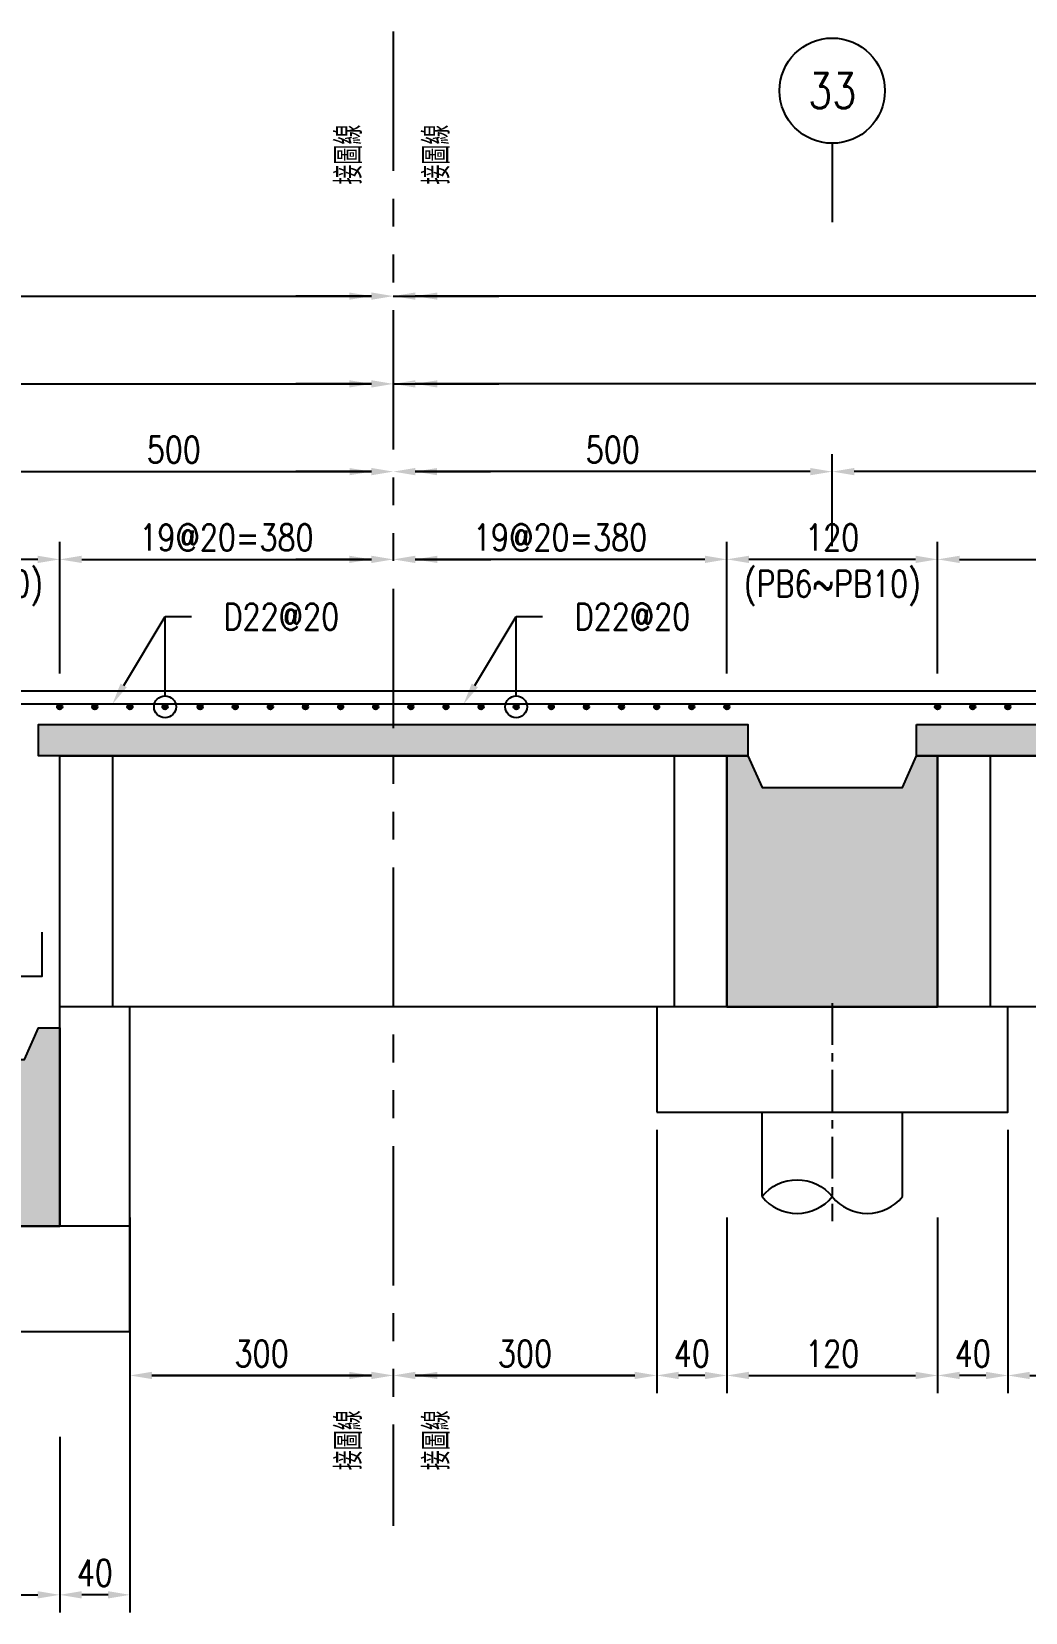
# Model space of a CAD drawing. Extents: x -791 to 13121, y -31587 to 2944.
# Drawn here: x 9568 to 10134, y -21065 to -20164 of the extents above; entities that cross this region are included whole.
import ezdxf
from ezdxf import colors
from ezdxf.entities.mleader import LeaderData, LeaderLine
from ezdxf.enums import TextEntityAlignment as Align
from ezdxf.math import Vec2, Vec3

# ---------------------------------------------------------------- set-up
doc = ezdxf.new("R2010")
doc.units = 0
doc.header["$LTSCALE"] = 0.05
doc.linetypes.add('CENTER', pattern=[50.8, 31.75, -6.35, 6.35, -6.35])
doc.linetypes.add('PHANTOM', pattern=[63.5, 31.75, -6.35, 6.35, -6.35, 6.35, -6.35])
doc.layers.get('0').update_dxf_attribs({"linetype": 'CONTINUOUS'})
doc.layers.get('Defpoints').update_dxf_attribs({"linetype": 'CONTINUOUS'})
for name, color, linetype in [('HB_0', 7, 'CONTINUOUS'), ('HB_DIM', 1, 'CONTINUOUS'), ('HB_ReBar', 3, 'CONTINUOUS'), ('HB_SYMBOLS', 7, 'CONTINUOUS'), ('HB_TXT_CTEXT', 2, 'CONTINUOUS'), ('底圖', 7, 'CONTINUOUS'), ('預鑄梁', 4, 'CONTINUOUS'), ('預鑄版_HATCH', 253, 'CONTINUOUS')]:
    doc.layers.add(name, color=color, linetype=linetype)
doc.styles.get("Standard").update_dxf_attribs({"font": 'ROMANS.shx', "width": 0.8, "bigfont": 'lchinap.shx'})
doc.dimstyles.new('50cm', dxfattribs={"dimscale": 5, "dimtxt": 3, "dimasz": 2.5, "dimexe": 2, "dimexo": 2, "dimgap": 1, "dimtad": 1, "dimdsep": 46, "dimtxsty": 'Standard', "dimcen": 0, "dimclrt": 2, "dimadec": 0, "dimazin": 0, "dimtfac": 1, "dimtix": 1, "dimtmove": 2, "dimatfit": 3, "dimfxl": 0, "dimtolj": 1, "dimtzin": 0, "dimarcsym": 0})

# ---------------------------------------------------------------- blocks, each defined once
blk = doc.blocks.new('預鑄樁帽2x2')
at = {"layer": 'HB_0'}
blk.add_lwpolyline([(-100, 0), (100, 0), (100, 60), (-100, 60)], close=True, dxfattribs=at)
blk = doc.blocks.new('PS57')
at = {"layer": '預鑄版_HATCH', "linetype": 'Continuous'}
h = blk.add_hatch(color=256, dxfattribs=at)
h.dxf.hatch_style = 2
h.paths.add_polyline_path([(0, 18), (404, 18), (404, 0), (0, 0)])
at = {"layer": 'HB_0', "color": 7, "linetype": 'Continuous'}
blk.add_lwpolyline([(0, 18), (404, 18), (404, 0), (0, 0)], close=True, dxfattribs=at)
blk = doc.blocks.new('gr_t')
at = {"layer": 'HB_SYMBOLS', "color": 4, "linetype": 'Continuous'}
blk.add_line((0, -6), (0, -15), dxfattribs=at)
blk.add_circle((0, 0), 6, dxfattribs=at)
at = {"layer": 'HB_SYMBOLS', "color": 4, "linetype": 'Continuous', "width": 0.8}
blk.add_attdef('A', text='', height=4.5, dxfattribs=at).set_placement((0, 0), align=Align.MIDDLE)
blk = doc.blocks.new('*D2085')
at = {"layer": 'Defpoints', "color": 0}
for p in [(690, 255), (310, 180), (690, 180)]:
    blk.add_point(p, dxfattribs=at)
at = {"layer": 'HB_DIM', "color": 0, "lineweight": -2}
for p, q in [((310, 190), (310, 265)), ((690, 190), (690, 265)), ((322.5, 255), (677.5, 255))]:
    blk.add_line(p, q, dxfattribs=at)
at = {"layer": 'HB_DIM', "color": 0}
for points in [[(322.5, 257.08), (322.5, 252.92), (310, 255)], [(677.5, 257.08), (677.5, 252.92), (690, 255)]]:
    blk.add_solid(points, dxfattribs=at)
at = {"layer": 'HB_DIM', "color": 2, "insert": (500, 267.5), "char_height": 15, "attachment_point": 5}
blk.add_mtext('\\A1;19@20=380', dxfattribs=at)
blk = doc.blocks.new('ReBarPoint')
at = {"layer": 'HB_0'}
h = blk.add_hatch(color=0, dxfattribs=at)
h.dxf.hatch_style = 1
edge = h.paths.add_edge_path()
edge.add_arc((0, 0), 1.5, 0, 360)
at = {"layer": 'HB_ReBar', "color": 0}
blk.add_circle((0, 0), 1.5, dxfattribs=at)
blk = doc.blocks.new('*D2086')
at = {"layer": 'Defpoints', "color": 0}
for p in [(350, -110), (650, -110), (650, -210)]:
    blk.add_point(p, dxfattribs=at)
at = {"layer": 'HB_DIM', "color": 0, "lineweight": -2}
for p, q in [((350, -120), (350, -220)), ((650, -120), (650, -220)), ((362.5, -210), (637.5, -210))]:
    blk.add_line(p, q, dxfattribs=at)
at = {"layer": 'HB_DIM', "color": 0}
for points in [[(362.5, -207.92), (362.5, -212.08), (350, -210)], [(637.5, -207.92), (637.5, -212.08), (650, -210)]]:
    blk.add_solid(points, dxfattribs=at)
at = {"layer": 'HB_DIM', "color": 2, "insert": (500, -197.5), "char_height": 15, "attachment_point": 5}
blk.add_mtext('\\A1;300', dxfattribs=at)
blk = doc.blocks.new('PB7')
at = {"layer": 'HB_0'}
h = blk.add_hatch(color=253, dxfattribs=at)
h.dxf.hatch_style = 1
h.paths.add_polyline_path([(0, 0), (0, 143), (12, 143), (20, 125), (100, 125), (108, 143), (120, 143), (120, 0)])
at = {"layer": '預鑄梁'}
blk.add_lwpolyline([(0, 0), (0, 143), (12, 143), (20, 125), (100, 125), (108, 143), (120, 143), (120, 0), (0, 0)], dxfattribs=at)
blk = doc.blocks.new('*D2099')
at = {"layer": 'Defpoints', "color": 0}
for p in [(0, 255), (0, 255), (190, 180)]:
    blk.add_point(p, dxfattribs=at)
at = {"layer": 'HB_DIM', "color": 0, "lineweight": -2}
for p, q in [((190, 190), (190, 265)), ((177.5, 255), (12.5, 255))]:
    blk.add_line(p, q, dxfattribs=at)
at = {"layer": 'HB_DIM', "color": 0}
for points in [[(12.5, 257.08), (12.5, 252.92), (0, 255)], [(177.5, 257.08), (177.5, 252.92), (190, 255)]]:
    blk.add_solid(points, dxfattribs=at)
at = {"layer": 'HB_DIM', "color": 2, "insert": (95, 267.5), "char_height": 15, "attachment_point": 5}
blk.add_mtext('\\A1;19@20=380', dxfattribs=at)
blk = doc.blocks.new('*D2100')
at = {"layer": 'Defpoints', "color": 0}
for p in [(150, -110), (0, -210), (0, -210)]:
    blk.add_point(p, dxfattribs=at)
at = {"layer": 'HB_DIM', "color": 0, "lineweight": -2}
for p, q in [((150, -120), (150, -220)), ((137.5, -210), (12.5, -210))]:
    blk.add_line(p, q, dxfattribs=at)
at = {"layer": 'HB_DIM', "color": 0}
for points in [[(12.5, -207.92), (12.5, -212.08), (0, -210)], [(137.5, -207.92), (137.5, -212.08), (150, -210)]]:
    blk.add_solid(points, dxfattribs=at)
at = {"layer": 'HB_DIM', "color": 2, "insert": (75, -197.5), "char_height": 15, "attachment_point": 5}
blk.add_mtext('\\A1;300', dxfattribs=at)
blk = doc.blocks.new('*D2101')
at = {"layer": 'Defpoints', "color": 0}
for p in [(0, 405), (0, 405), (2500, 355.11)]:
    blk.add_point(p, dxfattribs=at)
at = {"layer": 'HB_DIM', "color": 0, "lineweight": -2}
for p, q in [((2500, 365.11), (2500, 415)), ((2487.5, 405), (12.5, 405))]:
    blk.add_line(p, q, dxfattribs=at)
at = {"layer": 'HB_DIM', "color": 0}
for points in [[(12.5, 407.08), (12.5, 402.92), (0, 405)], [(2487.5, 407.08), (2487.5, 402.92), (2500, 405)]]:
    blk.add_solid(points, dxfattribs=at)
at = {"layer": 'HB_DIM', "color": 2, "insert": (1250, 417.5), "char_height": 15, "attachment_point": 5}
blk.add_mtext('\\A1;4500', dxfattribs=at)
blk = doc.blocks.new('*D2102')
at = {"layer": 'Defpoints', "color": 0}
for p in [(0, 355), (0, 355), (2499, 305.11)]:
    blk.add_point(p, dxfattribs=at)
at = {"layer": 'HB_DIM', "color": 0, "lineweight": -2}
for p, q in [((2499, 315.11), (2499, 365)), ((2486.5, 355), (12.5, 355))]:
    blk.add_line(p, q, dxfattribs=at)
at = {"layer": 'HB_DIM', "color": 0}
for points in [[(12.5, 357.08), (12.5, 352.92), (0, 355)], [(2486.5, 357.08), (2486.5, 352.92), (2499, 355)]]:
    blk.add_solid(points, dxfattribs=at)
at = {"layer": 'HB_DIM', "color": 2, "insert": (1249.5, 367.5), "char_height": 15, "attachment_point": 5}
blk.add_mtext('\\A1;4498', dxfattribs=at)
blk = doc.blocks.new('*D2105')
at = {"layer": 'Defpoints', "color": 0}
for p in [(250, 305), (250, 275), (750, 275)]:
    blk.add_point(p, dxfattribs=at)
at = {"layer": 'HB_DIM', "color": 0, "lineweight": -2}
for p, q in [((250, 285), (250, 315)), ((750, 285), (750, 315)), ((737.5, 305), (262.5, 305))]:
    blk.add_line(p, q, dxfattribs=at)
at = {"layer": 'HB_DIM', "color": 0}
for points in [[(262.5, 307.08), (262.5, 302.92), (250, 305)], [(737.5, 307.08), (737.5, 302.92), (750, 305)]]:
    blk.add_solid(points, dxfattribs=at)
at = {"layer": 'HB_DIM', "color": 2, "insert": (500, 317.5), "char_height": 15, "attachment_point": 5}
blk.add_mtext('\\A1;500', dxfattribs=at)
blk = doc.blocks.new('*D2110')
at = {"layer": 'Defpoints', "color": 0}
for p in [(0, 305), (0, 305), (250, 252.5)]:
    blk.add_point(p, dxfattribs=at)
at = {"layer": 'HB_DIM', "color": 0, "lineweight": -2}
for p, q in [((250, 262.5), (250, 315)), ((237.5, 305), (12.5, 305))]:
    blk.add_line(p, q, dxfattribs=at)
at = {"layer": 'HB_DIM', "color": 0}
for points in [[(12.5, 307.08), (12.5, 302.92), (0, 305)], [(237.5, 307.08), (237.5, 302.92), (250, 305)]]:
    blk.add_solid(points, dxfattribs=at)
at = {"layer": 'HB_DIM', "color": 2, "insert": (125, 317.5), "char_height": 15, "attachment_point": 5}
blk.add_mtext('\\A1;500', dxfattribs=at)
blk = doc.blocks.new('*D2111')
at = {"layer": 'Defpoints', "color": 0}
for p in [(190, 255), (190, 180), (310, 180)]:
    blk.add_point(p, dxfattribs=at)
at = {"layer": 'HB_DIM', "color": 0, "lineweight": -2}
for p, q in [((190, 190), (190, 265)), ((310, 190), (310, 265)), ((297.5, 255), (202.5, 255))]:
    blk.add_line(p, q, dxfattribs=at)
at = {"layer": 'HB_DIM', "color": 0}
for points in [[(202.5, 257.08), (202.5, 252.92), (190, 255)], [(297.5, 257.08), (297.5, 252.92), (310, 255)]]:
    blk.add_solid(points, dxfattribs=at)
at = {"layer": 'HB_DIM', "color": 2, "char_height": 15, "attachment_point": 5}
for s, insert in [('\\A1;120', (250, 267.5)), ('\\A1;(PB6~PB10)', (250, 238.57))]:
    blk.add_mtext(s, dxfattribs=dict(at, insert=insert))
blk = doc.blocks.new('80cm直樁')
at = {"layer": 'HB_0', "linetype": 'Continuous'}
for p, q in [((-40, -48.07), (-40, 0)), ((40, -48.07), (40, 0))]:
    blk.add_line(p, q, dxfattribs=at)
for points in [[(-40, -48.07, -0.48), (0, -48.07, 0.48), (40, -48.07, 0.48)], [(-40, -48.07, 0.48), (0, -48.07, 0.48)]]:
    blk.add_lwpolyline(points, format="xyb", dxfattribs=at)
at = {"layer": 'HB_DIM', "color": 1, "linetype": 'CENTER', "ltscale": 15}
blk.add_line((0, 62.15), (0, -62.15), dxfattribs=at)
blk = doc.blocks.new('_DotBlank')
at = {"color": 0, "linetype": 'ByBlock', "lineweight": -2}
blk.add_line((-0.5, 0), (-1, 0), dxfattribs=at)
blk.add_circle((0, 0), 0.5, dxfattribs=at)
blk = doc.blocks.new('*D2116')
at = {"layer": 'Defpoints', "color": 0}
for p in [(190, -110), (310, -110), (310, -210)]:
    blk.add_point(p, dxfattribs=at)
at = {"layer": 'HB_DIM', "color": 0, "lineweight": -2}
for p, q in [((190, -120), (190, -220)), ((310, -120), (310, -220)), ((202.5, -210), (297.5, -210))]:
    blk.add_line(p, q, dxfattribs=at)
at = {"layer": 'HB_DIM', "color": 0}
for points in [[(202.5, -207.92), (202.5, -212.08), (190, -210)], [(297.5, -207.92), (297.5, -212.08), (310, -210)]]:
    blk.add_solid(points, dxfattribs=at)
at = {"layer": 'HB_DIM', "color": 2, "insert": (250, -197.5), "char_height": 15, "attachment_point": 5}
blk.add_mtext('\\A1;120', dxfattribs=at)
blk = doc.blocks.new('*D2117')
at = {"layer": 'Defpoints', "color": 0}
for p in [(350, -60), (310, -110), (310, -210)]:
    blk.add_point(p, dxfattribs=at)
at = {"layer": 'HB_DIM', "color": 0, "lineweight": -2}
for p, q in [((350, -70), (350, -220)), ((310, -120), (310, -220)), ((337.5, -210), (322.5, -210))]:
    blk.add_line(p, q, dxfattribs=at)
at = {"layer": 'HB_DIM', "color": 0}
for points in [[(322.5, -207.92), (322.5, -212.08), (310, -210)], [(337.5, -207.92), (337.5, -212.08), (350, -210)]]:
    blk.add_solid(points, dxfattribs=at)
at = {"layer": 'HB_DIM', "color": 2, "insert": (330, -197.5), "char_height": 15, "attachment_point": 5}
blk.add_mtext('\\A1;40', dxfattribs=at)
blk = doc.blocks.new('*D2118')
at = {"layer": 'Defpoints', "color": 0}
for p in [(150, -60), (190, -110), (150, -210)]:
    blk.add_point(p, dxfattribs=at)
at = {"layer": 'HB_DIM', "color": 0, "lineweight": -2}
for p, q in [((150, -70), (150, -220)), ((190, -120), (190, -220)), ((177.5, -210), (162.5, -210))]:
    blk.add_line(p, q, dxfattribs=at)
at = {"layer": 'HB_DIM', "color": 0}
for points in [[(162.5, -207.92), (162.5, -212.08), (150, -210)], [(177.5, -207.92), (177.5, -212.08), (190, -210)]]:
    blk.add_solid(points, dxfattribs=at)
at = {"layer": 'HB_DIM', "color": 2, "insert": (170, -197.5), "char_height": 15, "attachment_point": 5}
blk.add_mtext('\\A1;40', dxfattribs=at)
blk = doc.blocks.new('*D2165')
at = {"layer": 'Defpoints', "color": 0}
for p in [(0, 355), (-1999, 180), (0, 180)]:
    blk.add_point(p, dxfattribs=at)
at = {"layer": 'HB_DIM', "color": 0, "lineweight": -2}
for p, q in [((-1999, 190), (-1999, 365)), ((-1986.5, 355), (-12.5, 355))]:
    blk.add_line(p, q, dxfattribs=at)
at = {"layer": 'HB_DIM', "color": 0}
for points in [[(-1986.5, 357.08), (-1986.5, 352.92), (-1999, 355)], [(-12.5, 357.08), (-12.5, 352.92), (0, 355)]]:
    blk.add_solid(points, dxfattribs=at)
at = {"layer": 'HB_DIM', "color": 2, "insert": (-770.02, 367.5), "char_height": 15, "attachment_point": 5}
blk.add_mtext('\\A1;4498', dxfattribs=at)
blk = doc.blocks.new('*D2166')
at = {"layer": 'Defpoints', "color": 0}
for p in [(0, 405), (-2000, 180), (0, 180)]:
    blk.add_point(p, dxfattribs=at)
at = {"layer": 'HB_DIM', "color": 0, "lineweight": -2}
for p, q in [((-2000, 190), (-2000, 415)), ((-1987.5, 405), (-12.5, 405))]:
    blk.add_line(p, q, dxfattribs=at)
at = {"layer": 'HB_DIM', "color": 0}
for points in [[(-1987.5, 407.08), (-1987.5, 402.92), (-2000, 405)], [(-12.5, 407.08), (-12.5, 402.92), (0, 405)]]:
    blk.add_solid(points, dxfattribs=at)
at = {"layer": 'HB_DIM', "color": 2, "insert": (-769.52, 417.5), "char_height": 15, "attachment_point": 5}
blk.add_mtext('\\A1;4500', dxfattribs=at)
blk = doc.blocks.new('PB2')
at = {"layer": 'HB_0'}
h = blk.add_hatch(color=253, dxfattribs=at)
h.dxf.hatch_style = 1
h.paths.add_polyline_path([(0, 0), (0, 113), (12, 113), (20, 95), (100, 95), (108, 113), (120, 113), (120, 0)])
at = {"layer": '預鑄梁'}
blk.add_lwpolyline([(0, 0), (0, 113), (12, 113), (20, 95), (100, 95), (108, 113), (120, 113), (120, 0), (0, 0)], dxfattribs=at)
blk = doc.blocks.new('*D2142')
at = {"layer": 'Defpoints', "color": 0}
for p in [(0, 255), (0, 255), (-190, 180)]:
    blk.add_point(p, dxfattribs=at)
at = {"layer": 'HB_DIM', "color": 0, "lineweight": -2}
for p, q in [((-190, 190), (-190, 265)), ((-177.5, 255), (-12.5, 255))]:
    blk.add_line(p, q, dxfattribs=at)
at = {"layer": 'HB_DIM', "color": 0}
for points in [[(-177.5, 257.08), (-177.5, 252.92), (-190, 255)], [(-12.5, 257.08), (-12.5, 252.92), (0, 255)]]:
    blk.add_solid(points, dxfattribs=at)
at = {"layer": 'HB_DIM', "color": 2, "insert": (-95, 267.5), "char_height": 15, "attachment_point": 5}
blk.add_mtext('\\A1;19@20=380', dxfattribs=at)
blk = doc.blocks.new('*D2143')
at = {"layer": 'Defpoints', "color": 0}
for p in [(-150, -110), (0, -210), (0, -210)]:
    blk.add_point(p, dxfattribs=at)
at = {"layer": 'HB_DIM', "color": 0, "lineweight": -2}
for p, q in [((-150, -120), (-150, -220)), ((-137.5, -210), (-12.5, -210))]:
    blk.add_line(p, q, dxfattribs=at)
at = {"layer": 'HB_DIM', "color": 0}
for points in [[(-137.5, -207.92), (-137.5, -212.08), (-150, -210)], [(-12.5, -207.92), (-12.5, -212.08), (0, -210)]]:
    blk.add_solid(points, dxfattribs=at)
at = {"layer": 'HB_DIM', "color": 2, "insert": (-75, -197.5), "char_height": 15, "attachment_point": 5}
blk.add_mtext('\\A1;300', dxfattribs=at)
blk = doc.blocks.new('*D2148')
at = {"layer": 'Defpoints', "color": 0}
for p in [(0, 305), (0, 305), (-250, 275)]:
    blk.add_point(p, dxfattribs=at)
at = {"layer": 'HB_DIM', "color": 0, "lineweight": -2}
for p, q in [((-250, 285), (-250, 315)), ((-237.5, 305), (-12.5, 305))]:
    blk.add_line(p, q, dxfattribs=at)
at = {"layer": 'HB_DIM', "color": 0}
for points in [[(-237.5, 307.08), (-237.5, 302.92), (-250, 305)], [(-12.5, 307.08), (-12.5, 302.92), (0, 305)]]:
    blk.add_solid(points, dxfattribs=at)
at = {"layer": 'HB_DIM', "color": 2, "insert": (-125, 317.5), "char_height": 15, "attachment_point": 5}
blk.add_mtext('\\A1;500', dxfattribs=at)
blk = doc.blocks.new('*D2152')
at = {"layer": 'Defpoints', "color": 0}
for p in [(-310, 255), (-310, 180), (-190, 180)]:
    blk.add_point(p, dxfattribs=at)
at = {"layer": 'HB_DIM', "color": 0, "lineweight": -2}
for p, q in [((-310, 190), (-310, 265)), ((-190, 190), (-190, 265)), ((-202.5, 255), (-297.5, 255))]:
    blk.add_line(p, q, dxfattribs=at)
at = {"layer": 'HB_DIM', "color": 0}
for points in [[(-297.5, 257.08), (-297.5, 252.92), (-310, 255)], [(-202.5, 257.08), (-202.5, 252.92), (-190, 255)]]:
    blk.add_solid(points, dxfattribs=at)
at = {"layer": 'HB_DIM', "color": 2, "char_height": 15, "attachment_point": 5}
for s, insert in [('\\A1;120', (-250, 267.5)), ('\\A1;(PB6~PB10)', (-250, 238.57))]:
    blk.add_mtext(s, dxfattribs=dict(at, insert=insert))
blk = doc.blocks.new('*D2156')
at = {"layer": 'Defpoints', "color": 0}
for p in [(-310, -235), (-190, -235), (-190, -335)]:
    blk.add_point(p, dxfattribs=at)
at = {"layer": 'HB_DIM', "color": 0, "lineweight": -2}
for p, q in [((-310, -245), (-310, -345)), ((-190, -245), (-190, -345)), ((-297.5, -335), (-202.5, -335))]:
    blk.add_line(p, q, dxfattribs=at)
at = {"layer": 'HB_DIM', "color": 0}
for points in [[(-297.5, -332.92), (-297.5, -337.08), (-310, -335)], [(-202.5, -332.92), (-202.5, -337.08), (-190, -335)]]:
    blk.add_solid(points, dxfattribs=at)
at = {"layer": 'HB_DIM', "color": 2, "insert": (-250, -322.5), "char_height": 15, "attachment_point": 5}
blk.add_mtext('\\A1;120', dxfattribs=at)
blk = doc.blocks.new('*D2157')
at = {"layer": 'Defpoints', "color": 0}
for p in [(-150, -185), (-190, -235), (-190, -335)]:
    blk.add_point(p, dxfattribs=at)
at = {"layer": 'HB_DIM', "color": 0, "lineweight": -2}
for p, q in [((-150, -195), (-150, -345)), ((-190, -245), (-190, -345)), ((-162.5, -335), (-177.5, -335))]:
    blk.add_line(p, q, dxfattribs=at)
at = {"layer": 'HB_DIM', "color": 0}
for points in [[(-177.5, -332.92), (-177.5, -337.08), (-190, -335)], [(-162.5, -332.92), (-162.5, -337.08), (-150, -335)]]:
    blk.add_solid(points, dxfattribs=at)
at = {"layer": 'HB_DIM', "color": 2, "insert": (-170, -322.5), "char_height": 15, "attachment_point": 5}
blk.add_mtext('\\A1;40', dxfattribs=at)
blk = doc.blocks.new('斷面圖M右')
at = {"layer": '預鑄版_HATCH', "linetype": 'Continuous'}
h = blk.add_hatch(color=256, dxfattribs=at)
h.dxf.hatch_style = 2
h.paths.add_polyline_path([(202, 143), (202, 161), (0, 161), (0, 143)])
at = {"layer": 'HB_0', "color": 252}
for p, q in [((160, 143), (160, 0)), ((340, 143), (340, 0))]:
    blk.add_line(p, q, dxfattribs=at)
at = {"layer": 'HB_0', "color": 4}
for points in [[(0, 143), (190, 143), (190, 0), (310, 0), (310, 143), (500, 143)], [(2499, 180), (0, 180)]]:
    blk.add_lwpolyline(points, dxfattribs=at)
at = {"layer": 'HB_0', "color": 7, "linetype": 'Continuous'}
blk.add_lwpolyline([(0, 161), (202, 161), (202, 143), (0, 143)], dxfattribs=at)
at = {"layer": 'HB_0'}
blk.add_lwpolyline([(2499, 143), (2499, 0), (0, 0)], dxfattribs=at)
at = {"layer": 'HB_DIM', "color": 4, "linetype": 'PHANTOM', "ltscale": 50}
blk.add_line((0, 555.713), (0, -295.713), dxfattribs=at)
at = {"layer": 'HB_ReBar'}
blk.add_lwpolyline([(2490, 172.5), (0, 172.5)], dxfattribs=at)
at = {"layer": 'HB_0'}
for name, p in [('PS57', (298, 143)), ('PB7', (190, 0)), ('預鑄樁帽2x2', (250, -60)), ('80cm直樁', (250, -60))]:
    blk.add_blockref(name, p, dxfattribs=at)
at = {"layer": 'HB_ReBar'}
for p in [(10, 171), (30, 171), (50, 171), (70, 171), (90, 171), (110, 171), (130, 171), (150, 171), (170, 171), (190, 171), (310, 171), (330, 171), (350, 171)]:
    blk.add_blockref('ReBarPoint', p, dxfattribs=at)
at = {"layer": '底圖'}
ref = blk.add_blockref('gr_t', (250, 522.059), dxfattribs=dict(at, xscale=5, yscale=5, zscale=5))
ref.add_attrib('A', '33', dxfattribs={"layer": 'HB_SYMBOLS', "color": 4, "linetype": 'Continuous', "height": 20, "width": 0.8}).set_placement((250, 522.059), align=Align.MIDDLE)
at = {"layer": 'HB_TXT_CTEXT', "linetype": 'Continuous', "width": 0.8}
for p in [(23.811, 485.648, 0), (23.811, -246.908, 0)]:
    blk.add_text('接圖線', height=15, rotation=90, dxfattribs=at).set_placement(p, align=Align.MIDDLE)
at = {"layer": 'HB_DIM'}
for base, p1, p2, text, picture, middle in [((0, 405), (2500, 355.108), (0, 405), '4500', '*D2101', (1250, 417.5)), ((0, 355), (2499, 305.108), (0, 355), '4498', '*D2102', (1249.5, 367.5)), ((690, 255), (310, 180), (690, 180), '19@20=<>', '*D2085', (500, 267.5))]:
    dim = blk.add_linear_dim(base=base, p1=p1, p2=p2, text=text, dimstyle='50cm', dxfattribs=at)
    dim.commit()
    dim.dimension.update_dxf_attribs({"geometry": picture, "text_midpoint": middle})
for base, p1, p2, text, picture, middle in [((0, 305), (250, 252.5), (0, 305), '500', '*D2110', (125, 317.5)), ((0, 255), (190, 180), (0, 255), '19@20=380', '*D2099', (95, 267.5)), ((190, 255), (310, 180), (190, 180), '<>\\X(PB6~PB10)', '*D2111', (250, 255)), ((0, -210), (150, -110), (0, -210), '300', '*D2100', (75, -197.5))]:
    dim = blk.add_linear_dim(base=base, p1=p1, p2=p2, angle=180, text=text, dimstyle='50cm', dxfattribs=at)
    dim.commit()
    dim.dimension.update_dxf_attribs({"geometry": picture, "text_midpoint": middle})
for base, p1, p2, picture, middle in [((250, 305), (750, 275), (250, 275), '*D2105', (500, 317.5)), ((150, -210), (190, -110), (150, -60), '*D2118', (170, -197.5)), ((310, -210), (350, -60), (310, -110), '*D2117', (330, -197.5)), ((310, -210), (190, -110), (310, -110), '*D2116', (250, -197.5)), ((650, -210), (350, -110), (650, -110), '*D2086', (500, -197.5))]:
    dim = blk.add_linear_dim(base=base, p1=p1, p2=p2, dimstyle='50cm', dxfattribs=at)
    dim.commit()
    dim.dimension.update_dxf_attribs({"geometry": picture, "text_midpoint": middle})
for points in [[(0, 405), (47.509, 405)], [(12.555, 405), (60.064, 405)], [(0, 355), (47.509, 355)], [(12.555, 355), (60.064, 355)], [(12.439, 305), (55.445, 305)], [(12.486, 255), (55.491, 255)], [(12.586, -210), (137.5, -210)]]:
    blk.add_leader(points, dimstyle='50cm', override={"dimse2": 1}, dxfattribs=at)
ml = blk.add_multileader_mtext('Standard', dxfattribs=at)
ml.set_content('  ', color=2)
ml.set_leader_properties(color=1)
ml.build(insert=Vec2(0, 0))
ml.multileader.update_dxf_attribs({"dogleg_length": 3, "arrow_head_size": 12.5, "scale": 5})
ctx = ml.context
ctx.base_point, ctx.scale, ctx.char_height, ctx.arrow_head_size, ctx.landing_gap_size, ctx.plane_origin = Vec3(85, 222.393), 5, 15, 12.5, 15, Vec3(50, 171)
ctx.text_align_type = 2
notes = []
notes.append((ctx, [(0, (1, 1, 0), (70, 222.393), (1, 0), 15, [(0, [(40, 172.5)], 0, [])])]))
ctx.mtext.insert, ctx.mtext.alignment, ctx.mtext.flow_direction = Vec3(124, 229.893), 3, 5
ml = blk.add_multileader_mtext('Standard', dxfattribs=at)
ml.set_content('D22@20', color=2)
ml.set_leader_properties(color=1)
ml.set_arrow_properties(name='DOTBLANK')
ml.build(insert=Vec2(0, 0))
ml.multileader.update_dxf_attribs({"dogleg_length": 3, "arrow_head_size": 12.5, "scale": 5})
ctx = ml.context
ctx.base_point, ctx.scale, ctx.char_height, ctx.arrow_head_size, ctx.landing_gap_size, ctx.plane_origin = Vec3(85, 222.393), 5, 15, 12.5, 15, Vec3(70, 171)
ctx.text_align_type = 2
notes.append((ctx, [(0, (1, 1, 0), (70, 222.393), (1, 0), 15, [(0, [(70, 171)], 0, [])])]))
ctx.mtext.insert, ctx.mtext.alignment, ctx.mtext.flow_direction = Vec3(169.143, 229.893), 3, 5
for ctx, leaders in notes:
    for number, flags, end, landing, length, lines in leaders:
        leader = LeaderData()
        leader.index, (leader.has_last_leader_line, leader.has_dogleg_vector, leader.attachment_direction) = number, flags
        leader.last_leader_point, leader.dogleg_vector, leader.dogleg_length = Vec3(end), Vec3(landing), length
        for number, points, colour, breaks in lines:
            line = LeaderLine()
            line.index, line.vertices, line.color, line.breaks = number, Vec3.list(points), colors.encode_raw_color(colour), breaks
            leader.lines.append(line)
        ctx.leaders.append(leader)
blk = doc.blocks.new('斷面圖M左')
at = {"layer": '預鑄版_HATCH', "linetype": 'Continuous'}
h = blk.add_hatch(color=256, dxfattribs=at)
h.dxf.hatch_style = 2
h.paths.add_polyline_path([(-202, 161), (-202, 143), (0, 143), (0, 161)])
at = {"layer": 'HB_0', "color": 252}
blk.add_line((-160, 143), (-160, 0), dxfattribs=at)
at = {"layer": 'HB_0', "color": 4}
blk.add_lwpolyline([(0, 180), (-1999, 180), (-1999, 143), (-1810, 143), (-1810, 0), (-1690, 0), (-1690, 143), (-1310, 143), (-1310, 0), (-1190, 0), (-1190, 143), (-810, 143), (-810, -125), (-690, -125), (-690, -12), (-310, -12), (-310, -125), (-190, -125), (-190, 143), (0, 143), (0, 143), (0, 143), (0, 143), (0, 143)], dxfattribs=at)
at = {"layer": 'HB_0', "color": 7, "linetype": 'Continuous'}
blk.add_lwpolyline([(0, 143), (-202, 143), (-202, 161), (0, 161)], dxfattribs=at)
at = {"layer": 'HB_0'}
blk.add_lwpolyline([(0, 0), (-190, 0)], dxfattribs=at)
at = {"layer": 'HB_0', "color": 252}
blk.add_lwpolyline([(-150, -125), (-150, 0)], dxfattribs=at)
at = {"layer": 'HB_DIM', "color": 4, "linetype": 'PHANTOM', "ltscale": 50}
blk.add_line((0, 555.713), (0, -295.713), dxfattribs=at)
at = {"layer": 'HB_ReBar'}
for points in [[(0, 172.5), (-290, 172.5), (-290, 142.5)], [(-800, 42.5), (-800, 17.5), (-200, 17.5), (-200, 42.5)]]:
    blk.add_lwpolyline(points, dxfattribs=at)
at = {"layer": 'HB_0'}
for name, p in [('PB2', (-310, -125)), ('預鑄樁帽2x2', (-250, -185))]:
    blk.add_blockref(name, p, dxfattribs=at)
at = {"layer": 'HB_ReBar'}
for p in [(-190, 171), (-170, 171), (-150, 171), (-130, 171), (-110, 171), (-90, 171), (-70, 171), (-50, 171), (-30, 171), (-10, 171)]:
    blk.add_blockref('ReBarPoint', p, dxfattribs=at)
at = {"layer": 'HB_TXT_CTEXT', "linetype": 'Continuous', "width": 0.8}
for p in [(-26.189, 485.648, 0), (-26.189, -246.908, 0)]:
    blk.add_text('接圖線', height=15, rotation=90, dxfattribs=at).set_placement(p, align=Align.MIDDLE)
at = {"layer": 'HB_DIM'}
for base, p1, text, picture, middle in [((0, 405), (-2000, 180), '4500', '*D2166', (-769.52, 417.5)), ((0, 355), (-1999, 180), '4498', '*D2165', (-770.02, 367.5))]:
    dim = blk.add_linear_dim(base=base, p1=p1, p2=(0, 180), text=text, dimstyle='50cm', override={"dimse2": 1}, dxfattribs=at)
    dim.commit()
    dim.dimension.update_dxf_attribs({"geometry": picture, "text_midpoint": middle, "dimtype": 160})
for base, p1, p2, text, picture, middle in [((0, 305), (-250, 275), (0, 305), '500', '*D2148', (-125, 317.5)), ((0, 255), (-190, 180), (0, 255), '19@20=380', '*D2142', (-95, 267.5)), ((0, -210), (-150, -110), (0, -210), '300', '*D2143', (-75, -197.5))]:
    dim = blk.add_linear_dim(base=base, p1=p1, p2=p2, text=text, dimstyle='50cm', dxfattribs=at)
    dim.commit()
    dim.dimension.update_dxf_attribs({"geometry": picture, "text_midpoint": middle})
dim = blk.add_linear_dim(base=(-310, 255), p1=(-190, 180), p2=(-310, 180), angle=180, text='<>\\X(PB6~PB10)', dimstyle='50cm', dxfattribs=at)
dim.commit()
dim.dimension.update_dxf_attribs({"geometry": '*D2152', "text_midpoint": (-250, 255)})
for p1, picture, middle in [((-150, -185), '*D2157', (-170, -322.5)), ((-310, -235), '*D2156', (-250, -322.5))]:
    dim = blk.add_linear_dim(base=(-190, -335), p1=p1, p2=(-190, -235), dimstyle='50cm', dxfattribs=at)
    dim.commit()
    dim.dimension.update_dxf_attribs({"geometry": picture, "text_midpoint": middle})
for points in [[(-12.486, 405), (-55.491, 405)], [(-12.486, 355), (-55.491, 355)], [(-12.439, 305), (-55.445, 305)], [(-12.486, 255), (-55.491, 255)], [(-12.486, -210), (-137.5, -210)]]:
    blk.add_leader(points, dimstyle='50cm', override={"dimse2": 1}, dxfattribs=at)
ml = blk.add_multileader_mtext('Standard', dxfattribs=at)
ml.set_content('  ', color=2)
ml.set_leader_properties(color=1)
ml.build(insert=Vec2(0, 0))
ml.multileader.update_dxf_attribs({"dogleg_length": 3, "arrow_head_size": 12.5, "scale": 5})
ctx = ml.context
ctx.base_point, ctx.scale, ctx.char_height, ctx.arrow_head_size, ctx.landing_gap_size, ctx.plane_origin = Vec3(-115, 222.393), 5, 15, 12.5, 15, Vec3(-150, 171)
ctx.text_align_type = 2
notes = []
notes.append((ctx, [(0, (1, 1, 0), (-130, 222.393), (1, 0), 15, [(0, [(-160, 172.5)], 0, [])])]))
ctx.mtext.insert, ctx.mtext.alignment, ctx.mtext.flow_direction = Vec3(-76, 229.893), 3, 5
ml = blk.add_multileader_mtext('Standard', dxfattribs=at)
ml.set_content('D22@20', color=2)
ml.set_leader_properties(color=1)
ml.set_arrow_properties(name='DOTBLANK')
ml.build(insert=Vec2(0, 0))
ml.multileader.update_dxf_attribs({"dogleg_length": 3, "arrow_head_size": 12.5, "scale": 5})
ctx = ml.context
ctx.base_point, ctx.scale, ctx.char_height, ctx.arrow_head_size, ctx.landing_gap_size, ctx.plane_origin = Vec3(-115, 222.393), 5, 15, 12.5, 15, Vec3(-130, 171)
ctx.text_align_type = 2
notes.append((ctx, [(0, (1, 1, 0), (-130, 222.393), (1, 0), 15, [(0, [(-130, 171)], 0, [])])]))
ctx.mtext.insert, ctx.mtext.alignment, ctx.mtext.flow_direction = Vec3(-30.857, 229.893), 3, 5
for ctx, leaders in notes:
    for number, flags, end, landing, length, lines in leaders:
        leader = LeaderData()
        leader.index, (leader.has_last_leader_line, leader.has_dogleg_vector, leader.attachment_direction) = number, flags
        leader.last_leader_point, leader.dogleg_vector, leader.dogleg_length = Vec3(end), Vec3(landing), length
        for number, points, colour, breaks in lines:
            line = LeaderLine()
            line.index, line.vertices, line.color, line.breaks = number, Vec3.list(points), colors.encode_raw_color(colour), breaks
            leader.lines.append(line)
        ctx.leaders.append(leader)

msp = doc.modelspace()

# ---------------------------------------------------------------- block references
at = {"layer": 'HB_0'}
for name in ['斷面圖M左', '斷面圖M右']:
    msp.add_blockref(name, (9774.088, -20719.664), dxfattribs=at)

doc.saveas('drawing.dxf')
